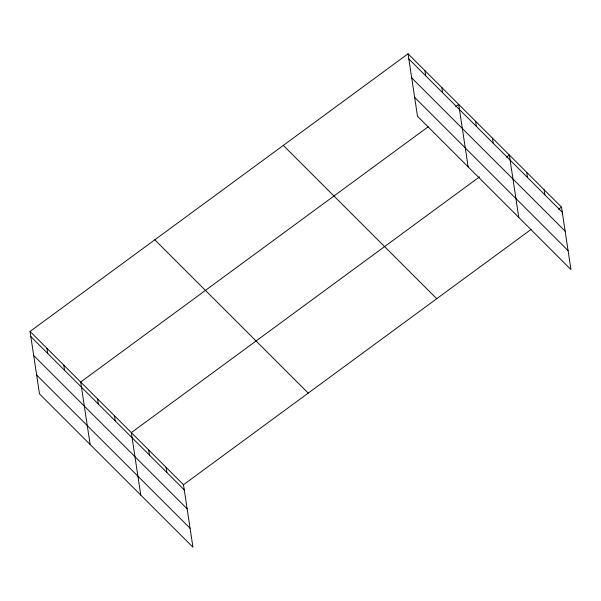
<?xml version="1.0" encoding="UTF-8"?>
<svg xmlns="http://www.w3.org/2000/svg" width="601" height="601" viewBox="0 0 601 601"><rect width="100%" height="100%" fill="white"/><g stroke="black" fill="none" stroke-linecap="round" stroke-linejoin="round"><path stroke-width="0.9" d="M30.05 331.444L183.493 484.729L192.944 547.21L39.501 393.925L30.05 331.444L408.056 53.789L561.499 207.075L570.95 269.556L417.507 116.271L408.056 53.789M428.25 126.736L80.684 382.026L90.135 444.507M455.723 106.557L458.698 104.371L468.141 166.853M479.628 176.777L131.319 432.615L140.769 495.096M506.358 157.139L509.332 154.96L518.783 217.442M183.493 484.729L531.059 229.439M558.532 209.261L561.499 207.075M408.838 58.951L562.281 212.236M411.7 77.867L565.143 231.152M414.645 97.354L568.088 250.64M283.319 145.412L436.754 298.705M154.795 239.814L308.238 393.107M30.831 336.605L184.274 489.89M33.694 355.514L187.136 508.807M36.638 375.009L190.081 528.294M544.108 189.706L544.889 194.867M526.724 172.329L527.498 177.49M492.452 138.095L493.233 143.256M475.571 121.237L476.353 126.398M441.818 87.513L442.599 92.674M424.937 70.648L425.718 75.809M166.101 467.36L166.883 472.521M148.71 449.984L149.491 455.145M114.445 415.749L115.227 420.91M97.565 398.891L98.346 404.052M63.804 365.168L64.585 370.329M46.931 348.302L47.712 353.463"/></g></svg>
